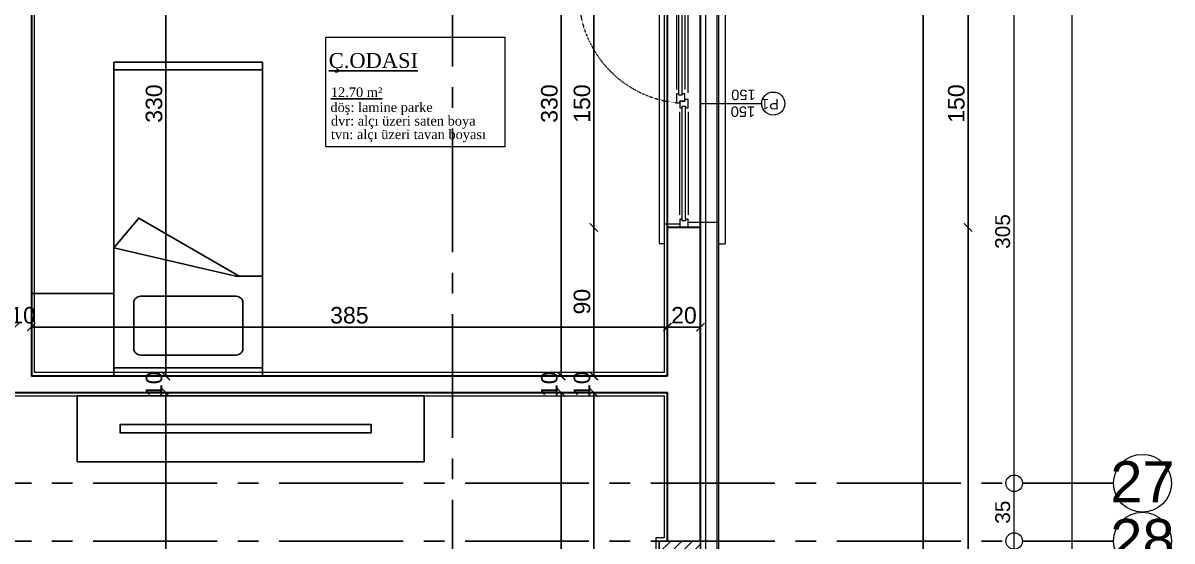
# Model space of a CAD drawing. Header units: millimetres. Extents: x 2778 to 13672, y 1832 to 5175.
# Drawn here: x 7472 to 8167, y 2865 to 3179 of the extents above; entities that cross this region are included whole.
import ezdxf

# ---------------------------------------------------------------- set-up
doc = ezdxf.new("R2010")
doc.units = ezdxf.units.MM
for name, pattern in [('CENTER2', [112.5, 75, -12.5, 12.5, -12.5]), ('DASHDOT2', [12.7, 6.35, -3.175, 0, -3.175]), ('DOTX2', [0.5, 0, -0.5])]:
    doc.linetypes.add(name, pattern=pattern)
for name, color, linetype in [('7-DCR-FRN', 8, 'Continuous'), ('İÇÖLÇÜ', 7, 'Continuous'), ('Panel', 7, 'Continuous'), ('Standart', 7, 'Continuous'), ('Yazi', 7, 'Continuous'), ('Ölçülendirme', 7, 'Continuous')]:
    doc.layers.add(name, color=color, linetype=linetype)
for name, color, linetype, lineweight in [('aks', 251, 'DASHDOT2', 35), ('duvar', 232, 'Continuous', 30), ('görünüş', 201, 'Continuous', 18), ('ince', 37, 'Continuous', 0), ('iz', 1, 'DOTX2', 20), ('pencere', 4, 'Continuous', 18), ('sıva dış', 30, 'Continuous', 9), ('sıva iç', 21, 'Continuous', 0), ('yalıtım', 107, 'Continuous', 0), ('yazı', 11, 'Continuous', 20), ('ÖLÇÜ İÇ', 7, 'Continuous', 9)]:
    doc.layers.add(name, color=color, linetype=linetype, lineweight=lineweight)
doc.styles.add('arial_1_18', font='arial.ttf', dxfattribs={"height": 0.2})
doc.styles.get("Standard").update_dxf_attribs({"font": 'arial.ttf'})
doc.styles.add('Times roman', font='times.ttf')
doc.dimstyles.new('zulay iç ölçü', dxfattribs={"dimtxt": 10, "dimasz": 5, "dimexe": 0.18, "dimexo": 0, "dimgap": 2, "dimtad": 3, "dimdec": 0, "dimzin": 0, "dimdsep": 46, "dimtxsty": 'Standard', "dimblk": 'ARCHTICK', "dimcen": 0.09, "dimse1": 1, "dimse2": 1, "dimadec": 0, "dimazin": 0, "dimtfac": 1, "dimtdec": 0, "dimtix": 1, "dimtofl": 0, "dimtmove": 0, "dimatfit": 3, "dimldrblk": 'ARCHTICK', "dimfxl": 1, "dimtolj": 1, "dimtzin": 0, "dimarcsym": 0})

# ---------------------------------------------------------------- blocks, each defined once
blk = doc.blocks.new('IDE941Entity3421')
at = {"layer": 'Panel', "linetype": 'Continuous', "lineweight": 5}
h = blk.add_hatch(dxfattribs=at)
h.set_pattern_fill('SACNCR', color=163, scale=50, style=0)
h.set_pattern_definition([(45, (0, 0), (-3.314563, 3.314563), []), (45, (3.3146, 0), (-3.314563, 3.314563), [0, -4.6875])])
h.paths.add_polyline_path([(4705, 225), (4705, 375), (4730, 375), (4730, 225)])
blk = doc.blocks.new('IDE941Entity3423')
at = {"layer": 'Panel', "color": 164, "linetype": 'Continuous', "lineweight": -3}
blk.add_lwpolyline([(4730, 225), (4730, 375)], dxfattribs=at)
blk = doc.blocks.new('IDE941Entity3424')
at = {"layer": 'Panel', "color": 164, "linetype": 'Continuous', "lineweight": -3}
blk.add_lwpolyline([(4730, 375), (4705, 375)], dxfattribs=at)
blk = doc.blocks.new('IDE941Entity3425')
at = {"layer": 'Panel', "color": 164, "linetype": 'Continuous', "lineweight": -3}
blk.add_lwpolyline([(4705, 225), (4705, 375)], dxfattribs=at)
blk = doc.blocks.new('IDE941Entity3927')
at = {"layer": 'Ölçülendirme', "color": 1, "linetype": 'Continuous', "lineweight": 5}
for points in [[(5088, -8), (5088, 2338)], [(5123, -8), (5123, 2338)]]:
    blk.add_lwpolyline(points, dxfattribs=at)
for centre in [(5088, 410), (5088, 375)]:
    blk.add_circle(centre, 5, dxfattribs=at)
at = {"layer": 'Ölçülendirme', "color": 1, "linetype": 'Continuous', "lineweight": 5, "style": 'arial_1_18'}
for s, p in [('305', (5085.5, 552.01)), ('35', (5085.5, 385.51))]:
    blk.add_text(s, height=9, rotation=90, dxfattribs=at).set_placement(p)
blk = doc.blocks.new('G')
at = {"layer": 'duvar'}
for p, q in [((1059585.28, -406613.31), (1059605.28, -406613.31)), ((1059585.28, -406763.31), (1059605.28, -406763.31))]:
    blk.add_line(p, q, dxfattribs=at)
at = {"layer": 'görünüş'}
for p, q in [((1059574.08, -406603.31), (1059570.28, -406603.31)), ((1059570.28, -406773.31), (1059570.28, -406603.31)), ((1059607.28, -406603.31), (1059610.28, -406603.31)), ((1059610.28, -406773.31), (1059610.28, -406603.31)), ((1059574.08, -406773.31), (1059570.28, -406773.31)), ((1059607.28, -406773.31), (1059610.28, -406773.31))]:
    blk.add_line(p, q, dxfattribs=at)
at = {"layer": 'ince'}
for p, q in [((1059592.78, -406683.31), (1059592.78, -406620.81)), ((1059597.78, -406620.81), (1059597.78, -406683.31)), ((1059592.78, -406694.81), (1059592.78, -406755.81)), ((1059594.78, -406752.31), (1059594.78, -406696.8)), ((1059599.78, -406752.31), (1059599.78, -406696.8))]:
    blk.add_line(p, q, dxfattribs=at)
for points in [[(1059594.28, -406618.31), (1059594.28, -406685.81)], [(1059596.28, -406618.31), (1059596.28, -406685.81)], [(1059596.28, -406694.3), (1059596.28, -406754.81)], [(1059598.28, -406694.3), (1059598.28, -406754.81)]]:
    blk.add_lwpolyline(points, dxfattribs=at)
at = {"layer": 'iz', "ltscale": 0.1}
for p, q in [((1059585.28, -406763.31), (1059585.28, -406613.31)), ((1059605.28, -406613.31), (1059605.28, -406763.31)), ((1059599.81, -406760.28), (1059658.67, -406760.28))]:
    blk.add_line(p, q, dxfattribs=at)
blk.add_arc((1059593.1, -406754.3), 65.84, 354.78958, 84.17695, dxfattribs=at)
at = {"layer": 'pencere'}
for points in [[(1059592.78, -406613.31), (1059592.78, -406618.31), (1059592.78, -406618.31), (1059594.28, -406618.31), (1059594.28, -406617.31), (1059596.28, -406617.31), (1059596.28, -406618.31), (1059597.78, -406618.31), (1059597.78, -406618.31), (1059597.78, -406613.31)], [(1059596.28, -406685.81), (1059596.28, -406686.81), (1059594.28, -406686.81), (1059594.28, -406685.81), (1059592.78, -406685.81), (1059592.78, -406690.81), (1059594.78, -406690.81), (1059594.78, -406689.81), (1059597.78, -406689.81), (1059597.78, -406685.81), (1059596.28, -406685.81)], [(1059592.78, -406763.31), (1059592.78, -406758.31), (1059594.78, -406758.31), (1059594.78, -406759.31), (1059597.78, -406759.31), (1059597.78, -406763.31)]]:
    blk.add_lwpolyline(points, dxfattribs=at)
for points in [[(1059597.78, -406688.81), (1059597.78, -406689.81), (1059594.78, -406689.81), (1059594.78, -406694.3), (1059596.28, -406694.3), (1059596.28, -406693.3), (1059598.28, -406693.3), (1059598.28, -406694.3), (1059599.78, -406694.3), (1059599.78, -406688.81)], [(1059597.78, -406760.31), (1059597.78, -406759.31), (1059594.78, -406759.31), (1059594.78, -406754.81), (1059596.28, -406754.81), (1059596.28, -406755.81), (1059598.28, -406755.81), (1059598.28, -406754.81), (1059599.78, -406754.81), (1059599.78, -406760.31)]]:
    blk.add_lwpolyline(points, close=True, dxfattribs=at)
at = {"layer": 'sıva dış'}
for p, q in [((1059574.28, -406616.31), (1059592.78, -406616.31)), ((1059574.28, -406760.31), (1059592.78, -406760.31))]:
    blk.add_line(p, q, dxfattribs=at)
at = {"layer": 'sıva iç'}
for p, q in [((1059597.78, -406615.31), (1059607.28, -406615.31)), ((1059597.78, -406761.31), (1059607.28, -406761.31))]:
    blk.add_line(p, q, dxfattribs=at)
at = {"layer": 'yazı'}
blk.add_line((1059585.28, -406688.31), (1059548.23, -406688.31), dxfattribs=at)
blk.add_circle((1059541.23, -406688.31), 7, dxfattribs=at)
for s, p in [('150', (1059552.23, -406686.57)), ('P1', (1059537.82, -406691.08)), ('150', (1059551.91, -406696.73))]:
    blk.add_text(s, height=6.328, dxfattribs=at).set_placement(p)
blk = doc.blocks.new('*U29')
at = {"layer": '7-DCR-FRN'}
blk.add_lwpolyline([(0, 0), (210, 0), (210, 40), (0, 40)], close=True, dxfattribs=at)
blk.add_lwpolyline([(32, 22.5), (184, 22.5), (184, 17.5), (32, 17.5), (32, 22.5)], dxfattribs=at)
blk = doc.blocks.new('*U41')
at = {"layer": '7-DCR-FRN'}
blk.add_line((30.69, 34.62), (45, 34.62), dxfattribs=at)
for points in [[(-45, 95), (-95, 95), (-95, 45), (-45, 45)], [(45, 95), (45, 90), (-45, 90), (-45, 95)], [(-45, 95), (45, 95), (45, -95), (-45, -95)], [(-45, 95), (45, 95), (45, -95), (-45, -95)], [(45, -95), (45, -90.5), (-45, -90.5), (-45, -95)]]:
    blk.add_lwpolyline(points, close=True, dxfattribs=at)
blk.add_lwpolyline([(-33.02, 78.3, -0.414214), (-29.02, 82.3), (29.02, 82.3, -0.414214), (33.02, 78.3), (33.02, 50.74, -0.414214), (29.02, 46.74), (-29.02, 46.74, -0.414214), (-33.02, 50.74)], format="xyb", close=True, dxfattribs=at)
blk.add_lwpolyline([(30.69, 34.62), (-30, -0.62), (-45, 17.38), (28.74, 34.62), (30.69, 34.62)], dxfattribs=at)
blk = doc.blocks.new('_ArchTick')
at = {"color": 0, "linetype": 'ByBlock', "const_width": 0.15}
blk.add_lwpolyline([(-0.5, -0.5), (0.5, 0.5)], dxfattribs=at)
blk = doc.blocks.new('*D2224')
at = {"layer": 'Defpoints', "color": 0, "transparency": 16777216}
for p in [(7817.01, 2955.23), (7817.01, 2955.23), (7817.01, 2585.23)]:
    blk.add_point(p, dxfattribs=at)
at = {"layer": 'ÖLÇÜ İÇ', "color": 0, "lineweight": -2, "transparency": 16777216}
blk.add_line((7817.01, 2585.23), (7817.01, 2955.23), dxfattribs=at)
at = {"layer": 'ÖLÇÜ İÇ', "color": 0, "lineweight": -2, "transparency": 16777216, "xscale": 5, "yscale": 5, "zscale": 5}
for p, rotation in [((7817.01, 2955.23), 90), ((7817.01, 2585.23), 270)]:
    blk.add_blockref('_ArchTick', p, dxfattribs=dict(at, rotation=rotation))
at = {"layer": 'ÖLÇÜ İÇ', "color": 0, "transparency": 16777216, "insert": (7809.9, 2770.23), "char_height": 10, "attachment_point": 5, "rotation": 90}
blk.add_mtext('\\A1;370', dxfattribs=at)
blk = doc.blocks.new('*D2225')
at = {"layer": 'Defpoints', "color": 0, "transparency": 16777216}
for p in [(7817.01, 2965.23), (7817.01, 2965.23), (7817.01, 2955.23)]:
    blk.add_point(p, dxfattribs=at)
at = {"layer": 'ÖLÇÜ İÇ', "color": 0, "lineweight": -2, "transparency": 16777216}
for p, q in [((7817.01, 2965.23), (7817.01, 2970.23)), ((7817.01, 2955.23), (7817.01, 2950.23))]:
    blk.add_line(p, q, dxfattribs=at)
at = {"layer": 'ÖLÇÜ İÇ', "color": 0, "lineweight": -2, "transparency": 16777216, "xscale": 5, "yscale": 5, "zscale": 5}
for p, rotation in [((7817.01, 2965.23), 270), ((7817.01, 2955.23), 90)]:
    blk.add_blockref('_ArchTick', p, dxfattribs=dict(at, rotation=rotation))
at = {"layer": 'ÖLÇÜ İÇ', "color": 0, "transparency": 16777216, "insert": (7809.9, 2960.23), "char_height": 10, "attachment_point": 5, "rotation": 90}
blk.add_mtext('\\A1;10', dxfattribs=at)
blk = doc.blocks.new('*D2226')
at = {"layer": 'Defpoints', "color": 0, "transparency": 16777216}
for p in [(7817.01, 3055.23), (7861.58, 3055.23), (7817.01, 2965.23)]:
    blk.add_point(p, dxfattribs=at)
at = {"layer": 'ÖLÇÜ İÇ', "color": 0, "lineweight": -2, "transparency": 16777216}
blk.add_line((7817.01, 2965.23), (7817.01, 3055.23), dxfattribs=at)
at = {"layer": 'ÖLÇÜ İÇ', "color": 0, "lineweight": -2, "transparency": 16777216, "xscale": 5, "yscale": 5, "zscale": 5}
for p, rotation in [((7817.01, 3055.23), 90), ((7817.01, 2965.23), 270)]:
    blk.add_blockref('_ArchTick', p, dxfattribs=dict(at, rotation=rotation))
at = {"layer": 'ÖLÇÜ İÇ', "color": 0, "transparency": 16777216, "insert": (7809.9, 3010.23), "char_height": 10, "attachment_point": 5, "rotation": 90}
blk.add_mtext('\\A1;90', dxfattribs=at)
blk = doc.blocks.new('*D2227')
at = {"layer": 'Defpoints', "color": 0, "transparency": 16777216}
for p in [(7817.01, 3205.23), (7861.58, 3205.23), (7861.58, 3055.23)]:
    blk.add_point(p, dxfattribs=at)
at = {"layer": 'ÖLÇÜ İÇ', "color": 0, "lineweight": -2, "transparency": 16777216}
blk.add_line((7817.01, 3055.23), (7817.01, 3205.23), dxfattribs=at)
at = {"layer": 'ÖLÇÜ İÇ', "color": 0, "lineweight": -2, "transparency": 16777216, "xscale": 5, "yscale": 5, "zscale": 5}
for p, rotation in [((7817.01, 3205.23), 90), ((7817.01, 3055.23), 270)]:
    blk.add_blockref('_ArchTick', p, dxfattribs=dict(at, rotation=rotation))
at = {"layer": 'ÖLÇÜ İÇ', "color": 0, "transparency": 16777216, "insert": (7809.9, 3130.23), "char_height": 10, "attachment_point": 5, "rotation": 90}
blk.add_mtext('\\A1;150', dxfattribs=at)
blk = doc.blocks.new('*D2237')
at = {"layer": 'Defpoints', "color": 0, "transparency": 16777216}
for p in [(7797.25, 3295.23), (7797.25, 2965.23), (7797.25, 2965.23)]:
    blk.add_point(p, dxfattribs=at)
at = {"layer": 'ÖLÇÜ İÇ', "color": 0, "lineweight": -2, "transparency": 16777216}
blk.add_line((7797.25, 3295.23), (7797.25, 2965.23), dxfattribs=at)
at = {"layer": 'ÖLÇÜ İÇ', "color": 0, "lineweight": -2, "transparency": 16777216, "xscale": 5, "yscale": 5, "zscale": 5}
for p, rotation in [((7797.25, 3295.23), 90), ((7797.25, 2965.23), 270)]:
    blk.add_blockref('_ArchTick', p, dxfattribs=dict(at, rotation=rotation))
at = {"layer": 'ÖLÇÜ İÇ', "color": 0, "transparency": 16777216, "insert": (7790.14, 3130.23), "char_height": 10, "attachment_point": 5, "rotation": 90}
blk.add_mtext('\\A1;330', dxfattribs=at)
blk = doc.blocks.new('*D2238')
at = {"layer": 'Defpoints', "color": 0, "transparency": 16777216}
for p in [(7797.25, 2965.23), (7797.25, 2955.23), (7797.25, 2955.23)]:
    blk.add_point(p, dxfattribs=at)
at = {"layer": 'ÖLÇÜ İÇ', "color": 0, "lineweight": -2, "transparency": 16777216}
for p, q in [((7797.25, 2965.23), (7797.25, 2970.23)), ((7797.25, 2955.23), (7797.25, 2950.23))]:
    blk.add_line(p, q, dxfattribs=at)
at = {"layer": 'ÖLÇÜ İÇ', "color": 0, "lineweight": -2, "transparency": 16777216, "xscale": 5, "yscale": 5, "zscale": 5}
for p, rotation in [((7797.25, 2965.23), 270), ((7797.25, 2955.23), 90)]:
    blk.add_blockref('_ArchTick', p, dxfattribs=dict(at, rotation=rotation))
at = {"layer": 'ÖLÇÜ İÇ', "color": 0, "transparency": 16777216, "insert": (7790.15, 2960.23), "char_height": 10, "attachment_point": 5, "rotation": 90}
blk.add_mtext('\\A1;10', dxfattribs=at)
blk = doc.blocks.new('*D2239')
at = {"layer": 'Defpoints', "color": 0, "transparency": 16777216}
for p in [(7797.25, 2955.23), (7797.25, 2585.23), (7797.25, 2585.23)]:
    blk.add_point(p, dxfattribs=at)
at = {"layer": 'ÖLÇÜ İÇ', "color": 0, "lineweight": -2, "transparency": 16777216}
blk.add_line((7797.25, 2955.23), (7797.25, 2585.23), dxfattribs=at)
at = {"layer": 'ÖLÇÜ İÇ', "color": 0, "lineweight": -2, "transparency": 16777216, "xscale": 5, "yscale": 5, "zscale": 5}
for p, rotation in [((7797.25, 2955.23), 90), ((7797.25, 2585.23), 270)]:
    blk.add_blockref('_ArchTick', p, dxfattribs=dict(at, rotation=rotation))
at = {"layer": 'ÖLÇÜ İÇ', "color": 0, "transparency": 16777216, "insert": (7790.14, 2770.23), "char_height": 10, "attachment_point": 5, "rotation": 90}
blk.add_mtext('\\A1;370', dxfattribs=at)
blk = doc.blocks.new('*D2181')
at = {"layer": 'Defpoints', "color": 0, "transparency": 16777216}
for p in [(7557.98, 2955.23), (7557.98, 2955.23), (7557.98, 2585.23)]:
    blk.add_point(p, dxfattribs=at)
at = {"layer": 'ÖLÇÜ İÇ', "color": 0, "lineweight": -2, "transparency": 16777216}
blk.add_line((7557.98, 2585.23), (7557.98, 2955.23), dxfattribs=at)
at = {"layer": 'ÖLÇÜ İÇ', "color": 0, "lineweight": -2, "transparency": 16777216, "xscale": 5, "yscale": 5, "zscale": 5}
for p, rotation in [((7557.98, 2955.23), 90), ((7557.98, 2585.23), 270)]:
    blk.add_blockref('_ArchTick', p, dxfattribs=dict(at, rotation=rotation))
at = {"layer": 'ÖLÇÜ İÇ', "color": 0, "transparency": 16777216, "insert": (7550.87, 2770.23), "char_height": 10, "attachment_point": 5, "rotation": 90}
blk.add_mtext('\\A1;370', dxfattribs=at)
blk = doc.blocks.new('*D2182')
at = {"layer": 'Defpoints', "color": 0, "transparency": 16777216}
for p in [(7557.98, 2965.23), (7557.98, 2965.23), (7557.98, 2955.23)]:
    blk.add_point(p, dxfattribs=at)
at = {"layer": 'ÖLÇÜ İÇ', "color": 0, "lineweight": -2, "transparency": 16777216}
for p, q in [((7557.98, 2965.23), (7557.98, 2970.23)), ((7557.98, 2955.23), (7557.98, 2950.23))]:
    blk.add_line(p, q, dxfattribs=at)
at = {"layer": 'ÖLÇÜ İÇ', "color": 0, "lineweight": -2, "transparency": 16777216, "xscale": 5, "yscale": 5, "zscale": 5}
for p, rotation in [((7557.98, 2965.23), 270), ((7557.98, 2955.23), 90)]:
    blk.add_blockref('_ArchTick', p, dxfattribs=dict(at, rotation=rotation))
at = {"layer": 'ÖLÇÜ İÇ', "color": 0, "transparency": 16777216, "insert": (7550.87, 2960.23), "char_height": 10, "attachment_point": 5, "rotation": 90}
blk.add_mtext('\\A1;10', dxfattribs=at)
blk = doc.blocks.new('*D2183')
at = {"layer": 'Defpoints', "color": 0, "transparency": 16777216}
for p in [(7557.98, 3295.23), (7557.98, 3295.23), (7557.98, 2965.23)]:
    blk.add_point(p, dxfattribs=at)
at = {"layer": 'ÖLÇÜ İÇ', "color": 0, "lineweight": -2, "transparency": 16777216}
blk.add_line((7557.98, 2965.23), (7557.98, 3295.23), dxfattribs=at)
at = {"layer": 'ÖLÇÜ İÇ', "color": 0, "lineweight": -2, "transparency": 16777216, "xscale": 5, "yscale": 5, "zscale": 5}
for p, rotation in [((7557.98, 3295.23), 90), ((7557.98, 2965.23), 270)]:
    blk.add_blockref('_ArchTick', p, dxfattribs=dict(at, rotation=rotation))
at = {"layer": 'ÖLÇÜ İÇ', "color": 0, "transparency": 16777216, "insert": (7550.87, 3130.23), "char_height": 10, "attachment_point": 5, "rotation": 90}
blk.add_mtext('\\A1;330', dxfattribs=at)
blk = doc.blocks.new('*D2221')
at = {"layer": 'Defpoints', "color": 0, "transparency": 16777216}
for p in [(7861.58, 2994.85), (7861.58, 2994.85), (7881.58, 2994.85)]:
    blk.add_point(p, dxfattribs=at)
at = {"layer": 'ÖLÇÜ İÇ', "color": 0, "lineweight": -2, "transparency": 16777216}
blk.add_line((7881.58, 2994.85), (7861.58, 2994.85), dxfattribs=at)
at = {"layer": 'ÖLÇÜ İÇ', "color": 0, "lineweight": -2, "transparency": 16777216, "xscale": 5, "yscale": 5, "zscale": 5, "rotation": 180}
blk.add_blockref('_ArchTick', (7861.58, 2994.85), dxfattribs=at)
at = {"layer": 'ÖLÇÜ İÇ', "color": 0, "lineweight": -2, "transparency": 16777216, "xscale": 5, "yscale": 5, "zscale": 5}
blk.add_blockref('_ArchTick', (7881.58, 2994.85), dxfattribs=at)
at = {"layer": 'ÖLÇÜ İÇ', "color": 0, "transparency": 16777216, "insert": (7871.58, 3001.95), "char_height": 10, "attachment_point": 5}
blk.add_mtext('\\A1;20', dxfattribs=at)
blk = doc.blocks.new('*D2222')
at = {"layer": 'Defpoints', "color": 0, "transparency": 16777216}
for p in [(7476.58, 2994.85), (7476.58, 2994.85), (7861.58, 2994.85)]:
    blk.add_point(p, dxfattribs=at)
at = {"layer": 'ÖLÇÜ İÇ', "color": 0, "lineweight": -2, "transparency": 16777216}
blk.add_line((7861.58, 2994.85), (7476.58, 2994.85), dxfattribs=at)
at = {"layer": 'ÖLÇÜ İÇ', "color": 0, "lineweight": -2, "transparency": 16777216, "xscale": 5, "yscale": 5, "zscale": 5, "rotation": 180}
blk.add_blockref('_ArchTick', (7476.58, 2994.85), dxfattribs=at)
at = {"layer": 'ÖLÇÜ İÇ', "color": 0, "lineweight": -2, "transparency": 16777216, "xscale": 5, "yscale": 5, "zscale": 5}
blk.add_blockref('_ArchTick', (7861.58, 2994.85), dxfattribs=at)
at = {"layer": 'ÖLÇÜ İÇ', "color": 0, "transparency": 16777216, "insert": (7669.08, 3001.96), "char_height": 10, "attachment_point": 5}
blk.add_mtext('\\A1;385', dxfattribs=at)
blk = doc.blocks.new('*D2244')
at = {"layer": 'Defpoints', "color": 0, "transparency": 16777216}
for p in [(7466.58, 2994.85), (7466.58, 2994.85), (7476.58, 2994.85)]:
    blk.add_point(p, dxfattribs=at)
at = {"layer": 'ÖLÇÜ İÇ', "color": 0, "lineweight": -2, "transparency": 16777216}
for p, q in [((7466.58, 2994.85), (7461.58, 2994.85)), ((7476.58, 2994.85), (7481.58, 2994.85))]:
    blk.add_line(p, q, dxfattribs=at)
at = {"layer": 'ÖLÇÜ İÇ', "color": 0, "lineweight": -2, "transparency": 16777216, "xscale": 5, "yscale": 5, "zscale": 5}
blk.add_blockref('_ArchTick', (7466.58, 2994.85), dxfattribs=at)
at = {"layer": 'ÖLÇÜ İÇ', "color": 0, "lineweight": -2, "transparency": 16777216, "xscale": 5, "yscale": 5, "zscale": 5, "rotation": 180}
blk.add_blockref('_ArchTick', (7476.58, 2994.85), dxfattribs=at)
at = {"layer": 'ÖLÇÜ İÇ', "color": 0, "transparency": 16777216, "insert": (7471.58, 3001.95), "char_height": 10, "attachment_point": 5}
blk.add_mtext('\\A1;10', dxfattribs=at)

msp = doc.modelspace()

# ---------------------------------------------------------------- linework, layer by layer
at = {"layer": 'aks', "color": 251, "linetype": 'CENTER2', "lineweight": -3}
for points in [[(7731.58, 2140.23), (7731.58, 5100.23)], [(7881.58, 2140.23), (7881.58, 5100.23)], [(2901.58, 2900.23), (8131.58, 2900.23)], [(2901.58, 2865.23), (8131.58, 2865.23)]]:
    msp.add_lwpolyline(points, dxfattribs=at)
at = {"layer": 'aks', "color": 30, "linetype": 'Continuous', "lineweight": 5}
for centre in [(8149.08, 2900.23), (8149.08, 2865.23)]:
    msp.add_circle(centre, 17.5, dxfattribs=at)
at = {"layer": 'duvar', "lineweight": 30}
for p, q in [((7476.58, 3295.23), (7476.58, 2965.23)), ((7861.58, 2965.23), (7861.58, 3295.23)), ((7881.58, 2865.23), (7881.58, 3295.23)), ((7476.58, 2965.23), (7861.58, 2965.23)), ((7466.58, 2955.23), (7861.58, 2955.23)), ((7861.58, 2865.23), (7861.58, 2955.23))]:
    msp.add_line(p, q, dxfattribs=at)
at = {"layer": 'İÇÖLÇÜ'}
for p, q in [((8016.32, 2565.23), (8016.32, 4745.23)), ((8043.55, 3205.23), (8043.55, 3055.23)), ((8043.55, 3055.23), (8043.55, 2565.23))]:
    msp.add_line(p, q, dxfattribs=at)
at = {"layer": 'sıva dış'}
msp.add_line((7884.58, 4748.23), (7884.58, 2562.23), dxfattribs=at)
at = {"layer": 'sıva iç'}
for points in [[(7859.58, 2967.23), (7478.58, 2967.23), (7478.58, 3293.23), (7859.58, 3293.23)], [(7859.58, 2587.23), (7358.58, 2587.23), (7358.58, 2772.23), (7343.58, 2772.23), (7343.58, 3063.23), (7464.58, 3063.23), (7464.58, 2953.23), (7859.58, 2953.23), (7859.58, 2867.23), (7854.58, 2867.23), (7854.58, 2713.23), (7859.58, 2713.23)]]:
    msp.add_lwpolyline(points, close=True, dxfattribs=at)
at = {"layer": 'yalıtım'}
for p, q in [((7891.58, 4755.23), (7891.58, 2555.23)), ((7892.58, 4756.23), (7892.58, 2554.23))]:
    msp.add_line(p, q, dxfattribs=at)
at = {"layer": 'yazı'}
msp.add_lwpolyline([(7654.9, 3103.97), (7654.9, 3170.4), (7763.13, 3170.4), (7763.13, 3103.97)], close=True, dxfattribs=at)

# ---------------------------------------------------------------- block references
at = {"xscale": -1, "rotation": 180}
msp.add_blockref('*U41', (7571.58, 3060.23), dxfattribs=at)
at = {"layer": '7-DCR-FRN', "rotation": 180}
msp.add_blockref('*U29', (7714.32, 2953.23), dxfattribs=at)
at = {"layer": 'İÇÖLÇÜ', "xscale": 5, "yscale": 5, "zscale": 5}
for rotation in [270, 90]:
    msp.add_blockref('_ArchTick', (8043.55, 3055.23), dxfattribs=dict(at, rotation=rotation))
at = {"layer": 'Panel'}
for name in ['IDE941Entity3421', 'IDE941Entity3424', 'IDE941Entity3425', 'IDE941Entity3423']:
    msp.add_blockref(name, (3151.58, 2490.23), dxfattribs=at)
at = {"layer": 'Standart'}
msp.add_blockref('IDE941Entity3927', (2983.45, 2490.23), dxfattribs=at)
at = {"layer": 'ÖLÇÜ İÇ', "rotation": 180}
msp.add_blockref('G', (1067466.86, -403558.07), dxfattribs=at)

# ---------------------------------------------------------------- texts
at = {"layer": 'aks', "color": 1, "linetype": 'Continuous', "lineweight": 5, "style": 'arial_1_18'}
for s, p in [('27', (8129.66, 2888.61)), ('28', (8129.66, 2853.61))]:
    msp.add_text(s, height=25, dxfattribs=at).set_placement(p)
at = {"layer": 'İÇÖLÇÜ', "insert": (8036.45, 3130.23), "char_height": 10, "attachment_point": 5, "rotation": 90}
msp.add_mtext('\\A1;150', dxfattribs=at)
at = {"layer": 'Yazi', "style": 'Times roman'}
for s, height, p in [('%%UÇ.ODASI', 8.996, (7656.61, 3151.84)), ('%%U12.70 m²', 5.7665, (7657.85, 3134.24))]:
    msp.add_text(s, height=height, dxfattribs=at).set_placement(p)
at = {"layer": 'yazı', "style": 'Times roman'}
for s, p in [('döş: lamine parke', (7657.58, 3125.13)), ('dvr: alçı üzeri saten boya', (7657.92, 3116.92)), ('tvn: alçı üzeri tavan boyası', (7657.92, 3108.72))]:
    msp.add_text(s, height=5.7665, dxfattribs=at).set_placement(p)

# ---------------------------------------------------------------- dimensions: what is measured, and where the dimension line sits
at = {"layer": 'ÖLÇÜ İÇ'}
for base, p1, p2, angle, picture, middle in [((7557.98, 3295.23), (7557.98, 2965.23), (7557.98, 3295.23), 90, '*D2183', (7550.87, 3130.23)), ((7797.25, 2965.23), (7797.25, 3295.23), (7797.25, 2965.23), 90, '*D2237', (7790.14, 3130.23)), ((7817.01, 3205.23), (7861.58, 3055.23), (7861.58, 3205.23), 90, '*D2227', (7809.9, 3130.23)), ((7817.01, 3055.23), (7817.01, 2965.23), (7861.58, 3055.23), 90, '*D2226', (7809.9, 3010.23)), ((7466.58, 2994.85), (7476.58, 2994.85), (7466.58, 2994.85), 180, '*D2244', (7471.58, 3001.95)), ((7476.58, 2994.85), (7861.58, 2994.85), (7476.58, 2994.85), 180, '*D2222', (7669.08, 3001.96)), ((7557.98, 2965.23), (7557.98, 2955.23), (7557.98, 2965.23), 90, '*D2182', (7550.87, 2960.23)), ((7797.25, 2955.23), (7797.25, 2965.23), (7797.25, 2955.23), 90, '*D2238', (7790.15, 2960.23)), ((7817.01, 2965.23), (7817.01, 2955.23), (7817.01, 2965.23), 90, '*D2225', (7809.9, 2960.23)), ((7557.98, 2955.23), (7557.98, 2585.23), (7557.98, 2955.23), 90, '*D2181', (7550.87, 2770.23)), ((7797.25, 2585.23), (7797.25, 2955.23), (7797.25, 2585.23), 90, '*D2239', (7790.14, 2770.23)), ((7817.01, 2955.23), (7817.01, 2585.23), (7817.01, 2955.23), 90, '*D2224', (7809.9, 2770.23))]:
    dim = msp.add_linear_dim(base=base, p1=p1, p2=p2, angle=angle, dimstyle='zulay iç ölçü', override={"dimtmove": 1}, dxfattribs=at)
    dim.commit()
    dim.dimension.update_dxf_attribs({"geometry": picture, "text_midpoint": middle})
dim = msp.add_linear_dim(base=(7861.58, 2994.85), p1=(7881.58, 2994.85), p2=(7861.58, 2994.85), angle=180, dimstyle='zulay iç ölçü', dxfattribs=at)
dim.commit()
dim.dimension.update_dxf_attribs({"geometry": '*D2221', "text_midpoint": (7871.58, 3001.95)})

doc.saveas('drawing.dxf')
